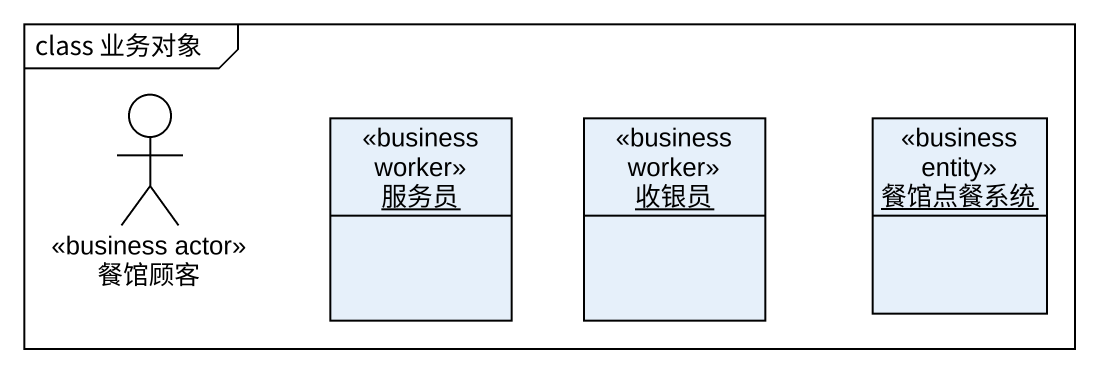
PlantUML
@startuml
mainframe class 业务对象
allowmixing
hide circle
hide empty members
actor 餐馆顾客 <<business actor>>
object 服务员 <<business worker>>
object 收银员 <<business worker>>
object 餐馆点餐系统 <<business entity>>
@enduml
